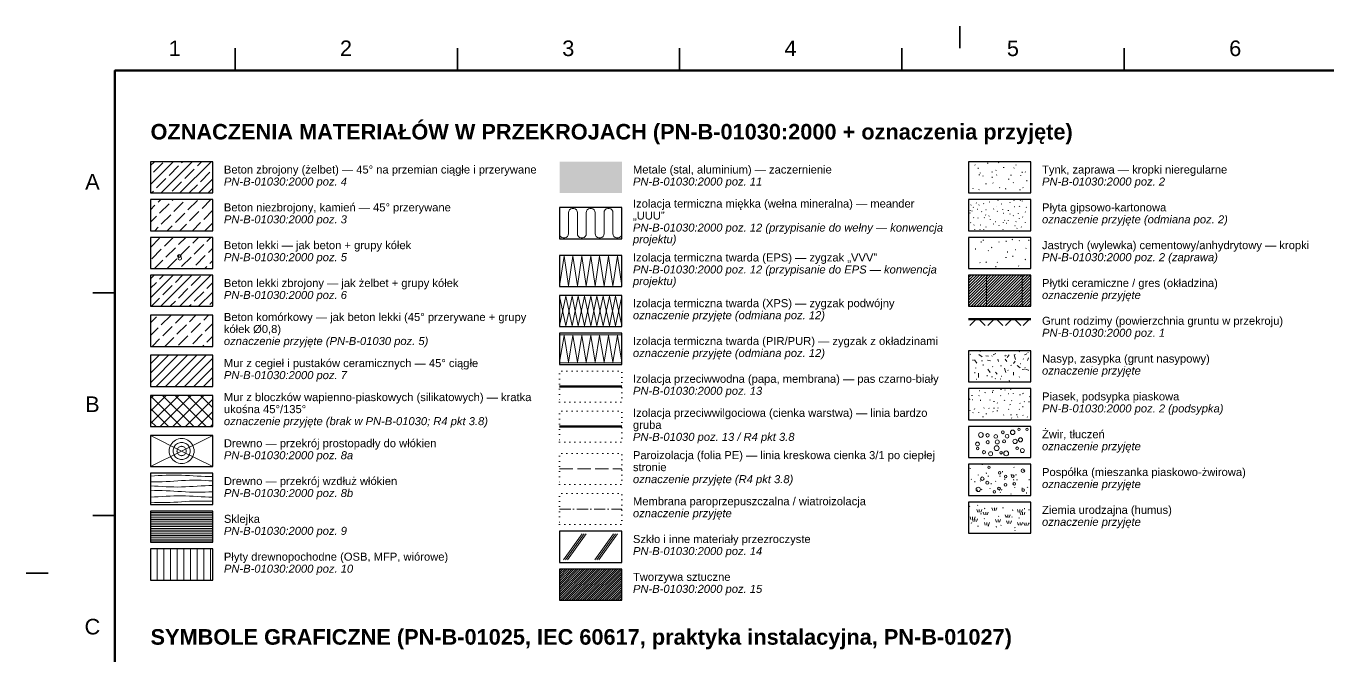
# Paper-space layout 'Arkusz DEMO-03' of a CAD drawing. Header units: metres, sheet in millimetres. Extents: x 0 to 594, y 0 to 420.
# Drawn here: x 0 to 292.8, y 278.4 to 420 of the extents above; entities that cross this region are included whole.
import ezdxf

# ---------------------------------------------------------------- set-up
doc = ezdxf.new("R2010")
doc.units = ezdxf.units.M
for name, pattern in [('HYDRO_OKNA', [4.5, 1.5, -3]), ('KRESKOWA_3_1', [4, 3, -1]), ('KROPKOWA', [1.05, 0, -1.05]), ('PUNKTOWA_KROTKA', [6.3, 4.2, -1.05, 0, -1.05])]:
    doc.linetypes.add(name, pattern=pattern)
for name, color, linetype, lineweight in [('A-IZOL-WODNA', 5, 'Continuous', 100), ('A-KRESKOWANIE', 8, 'Continuous', 18), ('A-WYPELNIENIA', 9, 'Continuous', 18), ('R-LEGENDA', 7, 'Continuous', 25), ('R-RAMKA', 7, 'Continuous', 50)]:
    doc.layers.add(name, color=color, linetype=linetype, lineweight=lineweight)
doc.styles.add('PL_ARIAL', font='arial.ttf')
doc.styles.add('PL_ARIAL_B', font='arialbd.ttf')
doc.styles.add('PL_ARIAL_I', font='ariali.ttf')

psp = doc.layouts.new('Arkusz DEMO-03')

# ---------------------------------------------------------------- hatches: boundary and pattern name
at = {"layer": 'A-WYPELNIENIA', "true_color": 0x000000}
psp.add_hatch(color=7, dxfattribs=at).paths.add_polyline_path([(120, 382.5), (134, 382.5), (134, 389.5), (120, 389.5)])

# ---------------------------------------------------------------- linework, layer by layer
at = {"layer": 'A-IZOL-WODNA', "lineweight": 140, "true_color": 0x000000}
psp.add_lwpolyline([(120, 338.96), (134, 338.96)], dxfattribs=at)
at = {"layer": 'A-IZOL-WODNA', "linetype": 'HYDRO_OKNA', "lineweight": 70, "true_color": 0xffffff, "flags": 128}
psp.add_lwpolyline([(120, 338.96), (134, 338.96)], dxfattribs=at)
at = {"layer": 'A-IZOL-WODNA', "lineweight": 70}
psp.add_lwpolyline([(120, 329.95), (134, 329.95)], dxfattribs=at)
at = {"layer": 'A-IZOL-WODNA', "linetype": 'KRESKOWA_3_1', "lineweight": 18, "flags": 128}
psp.add_lwpolyline([(120, 320.44), (134, 320.44)], dxfattribs=at)
at = {"layer": 'A-IZOL-WODNA', "linetype": 'PUNKTOWA_KROTKA', "lineweight": 18, "ltscale": 0.6, "flags": 128}
psp.add_lwpolyline([(120, 311.44), (134, 311.44)], dxfattribs=at)
at = {"layer": 'A-KRESKOWANIE', "lineweight": 13}
for points in [[(28, 384.38), (33.12, 389.5)], [(28, 388.62), (28.88, 389.5)], [(30.36, 382.5), (37.36, 389.5)], [(34.6, 382.5), (41.6, 389.5)], [(35, 389.26), (35.24, 389.5)], [(38.54, 388.56), (39.48, 389.5)], [(28.64, 387.14), (30.76, 389.26)], [(32.17, 386.43), (34.29, 388.56)], [(35.71, 385.73), (37.83, 387.85)], [(39.24, 385.02), (41.37, 387.14)], [(29.34, 383.61), (31.47, 385.73)], [(32.88, 382.9), (35, 385.02)], [(36.72, 382.5), (38.54, 384.31)], [(38.85, 382.5), (42, 385.65)], [(28.24, 382.5), (28.64, 382.9)], [(29.7, 380.42), (30.28, 381)], [(32.88, 380.78), (33.1, 381)], [(36.42, 378.66), (38.54, 380.78)], [(39.6, 379.01), (41.59, 381)], [(40.97, 382.5), (42, 383.53)], [(28, 378.72), (28.99, 379.72)], [(30.05, 377.95), (32.17, 380.07)], [(33.23, 378.3), (35.36, 380.42)], [(33.59, 375.83), (35.71, 377.95)], [(36.77, 376.18), (38.89, 378.3)], [(39.95, 376.53), (42, 378.58)], [(120, 373.34), (120.06, 373), (120.23, 372.7), (120.5, 372.47), (120.83, 372.36), (121.17, 372.36), (121.5, 372.47), (121.77, 372.7), (121.94, 373), (122, 373.34), (122, 378.04), (122.06, 378.38), (122.23, 378.68), (122.5, 378.91), (122.83, 379.02), (123.17, 379.02), (123.5, 378.91), (123.77, 378.68), (123.94, 378.38), (124, 378.04), (124, 373.34), (124.06, 373), (124.23, 372.7), (124.5, 372.47), (124.83, 372.36), (125.17, 372.36), (125.5, 372.47), (125.77, 372.7), (125.94, 373), (126, 373.34), (126, 378.04), (126.06, 378.38), (126.23, 378.68), (126.5, 378.91), (126.83, 379.02), (127.17, 379.02), (127.5, 378.91), (127.77, 378.68), (127.94, 378.38), (128, 378.04), (128, 373.34), (128.06, 373), (128.23, 372.7), (128.5, 372.47), (128.83, 372.36), (129.17, 372.36), (129.5, 372.47), (129.77, 372.7), (129.94, 373), (130, 373.34), (130, 378.04), (130.06, 378.38), (130.23, 378.68), (130.5, 378.91), (130.83, 379.02), (131.17, 379.02), (131.5, 378.91), (131.77, 378.68), (131.94, 378.38), (132, 378.04), (132, 373.34), (132.06, 373), (132.23, 372.7), (132.5, 372.47), (132.83, 372.36), (133.17, 372.36), (133.5, 372.47), (133.77, 372.7), (133.94, 373), (134, 373.34)], [(120, 378.04), (120, 373.34)], [(134, 373.34), (134, 378.04)], [(28, 375.9), (29.34, 377.24)], [(30.41, 375.47), (32.53, 377.6)], [(31.76, 374), (32.88, 375.12)], [(34.59, 374), (36.06, 375.47)], [(37.42, 374), (39.24, 375.83)], [(40.31, 374.06), (42, 375.75)], [(28, 370.24), (30.05, 372.29)], [(28.93, 374), (29.7, 374.77)], [(31.11, 370.52), (33.09, 372.5)], [(34.29, 370.88), (35.92, 372.5)], [(37.48, 371.23), (38.75, 372.5)], [(40.66, 371.58), (41.57, 372.5)], [(28.28, 367.7), (30.41, 369.82)], [(31.47, 368.05), (33.59, 370.17)], [(34.65, 368.4), (36.77, 370.52)], [(37.83, 368.76), (39.95, 370.88)], [(41.01, 369.11), (42, 370.1)], [(28.92, 365.5), (30.76, 367.34)], [(31.82, 365.57), (33.94, 367.7)], [(35, 365.93), (37.12, 368.05)], [(38.18, 366.28), (40.31, 368.4)], [(41.37, 366.63), (42, 367.27)], [(120, 361.57), (121, 368.27), (122, 361.57), (123, 368.27), (124, 361.57), (125, 368.27), (126, 361.57), (127, 368.27), (128, 361.57), (129, 368.27), (130, 361.57), (131, 368.27), (132, 361.57), (133, 368.27), (134, 361.57)], [(28, 358.93), (33.07, 364)], [(28, 363.17), (28.83, 364)], [(30.05, 363.1), (30.95, 364)], [(30.32, 357), (37.32, 364)], [(33.59, 362.39), (35.2, 364)], [(34.56, 357), (41.56, 364)], [(37.12, 361.69), (39.24, 363.81)], [(37.4, 365.5), (37.48, 365.57)], [(40.23, 365.5), (40.66, 365.93)], [(212, 357.1), (218.9, 364)], [(212, 357.73), (218.27, 364)], [(212, 358.37), (217.63, 364)], [(212, 359.01), (216.99, 364)], [(212, 359.64), (216.36, 364)], [(212, 360.28), (215.72, 364)], [(212, 360.92), (215.08, 364)], [(212, 361.55), (214.45, 364)], [(212, 362.19), (213.81, 364)], [(212, 362.83), (213.17, 364)], [(212, 363.46), (212.54, 364)], [(212.54, 357), (219.54, 364)], [(213.17, 357), (220.17, 364)], [(213.81, 357), (220.81, 364)], [(214.45, 357), (221.45, 364)], [(215.08, 357), (222.08, 364)], [(215.72, 357), (222.72, 364)], [(216.36, 357), (223.36, 364)], [(216.99, 357), (223.99, 364)], [(217.63, 357), (224.63, 364)], [(218.27, 357), (225.27, 364)], [(218.9, 357), (225.9, 364)], [(219.54, 357), (226, 363.46)], [(28, 361.05), (29.34, 362.39)], [(30.76, 359.56), (32.88, 361.69)], [(34.29, 358.86), (36.42, 360.98)], [(37.83, 358.15), (39.95, 360.27)], [(38.8, 357), (42, 360.2)], [(40.66, 360.98), (42, 362.32)], [(220.17, 357), (226, 362.83)], [(220.81, 357), (226, 362.19)], [(221.45, 357), (226, 361.55)], [(222.08, 357), (226, 360.92)], [(222.72, 357), (226, 360.28)], [(28.2, 357), (30.05, 358.86)], [(32.44, 357), (33.59, 358.15)], [(36.68, 357), (37.12, 357.44)], [(41.37, 357.44), (42, 358.08)], [(120, 352.61), (121.4, 359.31), (122.8, 352.61), (124.2, 359.31), (125.6, 352.61), (127, 359.31), (128.4, 352.61), (129.8, 359.31), (131.2, 352.61), (132.6, 359.31), (134, 352.61)], [(120, 359.31), (121.4, 352.61), (122.8, 359.31), (124.2, 352.61), (125.6, 359.31), (127, 352.61), (128.4, 359.31), (129.8, 352.61), (131.2, 359.31), (132.6, 352.61), (134, 359.31)], [(223.36, 357), (226, 359.64)], [(223.99, 357), (226, 359.01)], [(224.63, 357), (226, 358.37)], [(225.27, 357), (226, 357.73)], [(28, 353.27), (29.34, 354.61)], [(30.41, 352.85), (32.53, 354.97)], [(33.59, 353.2), (35.38, 355)], [(36.77, 353.55), (38.21, 355)], [(39.95, 353.91), (41.04, 355)], [(225.9, 357), (226, 357.1)], [(28, 350.44), (29.7, 352.14)], [(30.76, 350.37), (32.88, 352.49)], [(33.94, 350.72), (36.06, 352.85)], [(37.12, 351.08), (39.24, 353.2)], [(40.31, 351.43), (42, 353.13)], [(212.29, 352.69), (213.71, 354.1)], [(214.29, 354.1), (215.71, 352.69)], [(216.29, 352.69), (217.71, 354.1)], [(218.29, 354.1), (219.71, 352.69)], [(220.29, 352.69), (221.71, 354.1)], [(222.29, 354.1), (223.71, 352.69)], [(224.29, 352.69), (225.71, 354.1)], [(28.38, 348), (30.05, 349.66)], [(31.21, 348), (33.23, 350.02)], [(34.29, 348.25), (36.42, 350.37)], [(37.48, 348.6), (39.6, 350.72)], [(40.66, 348.96), (42, 350.3)], [(120, 350.61), (134, 350.61)], [(120, 344.46), (121, 350.46), (122, 344.46), (123, 350.46), (124, 344.46), (125, 350.46), (126, 344.46), (127, 350.46), (128, 344.46), (129, 350.46), (130, 344.46), (131, 350.46), (132, 344.46), (133, 350.46), (134, 344.46)], [(28, 339.83), (34.16, 345.99)], [(28, 341.96), (32.03, 345.99)], [(28, 344.08), (29.91, 345.99)], [(29.28, 338.99), (36.28, 345.99)], [(31.4, 338.99), (38.4, 345.99)], [(33.52, 338.99), (40.52, 345.99)], [(39.7, 348), (39.95, 348.25)], [(215.01, 345.63), (214.32, 346.15)], [(216.47, 345.83), (215.89, 345.88)], [(217.53, 346.12), (218.14, 346.41)], [(220.65, 345.48), (221.12, 346.11)], [(222.55, 345.07), (222.23, 346.07)], [(224.53, 346.13), (225.05, 346.31)], [(35.64, 338.99), (42, 345.35)], [(37.76, 338.99), (42, 343.23)], [(120, 344.31), (134, 344.31)], [(213.87, 344.25), (213.33, 344.94)], [(216.94, 344.76), (216.24, 344.88)], [(216.82, 342.09), (216.3, 342.89)], [(218.68, 344.63), (218.54, 345.15)], [(220.36, 342.14), (220.04, 343.13)], [(220.61, 344.59), (220.18, 345.16)], [(222.12, 344.17), (222.49, 344.68)], [(223.58, 343.14), (222.88, 343.71)], [(224.01, 342.8), (224.58, 342.85)], [(225.48, 342.62), (224.75, 342.91)], [(225.24, 344.8), (225.43, 345.45)], [(39.88, 338.99), (42, 341.11)], [(214.24, 340.98), (214.18, 341.95)], [(218.38, 341.75), (218.04, 342.19)], [(222.11, 341.49), (222.09, 342.17)], [(28, 330.64), (34.34, 336.99)], [(28, 333.47), (31.51, 336.99)], [(28, 336.3), (28.69, 336.99)], [(34.88, 329.99), (28, 336.87)], [(30.17, 329.99), (37.17, 336.99)], [(37.71, 329.99), (30.71, 336.99)], [(33, 329.99), (40, 336.99)], [(40.54, 329.99), (33.54, 336.99)], [(42, 331.35), (36.37, 336.99)], [(42, 334.18), (39.2, 336.99)], [(32.05, 329.99), (28, 334.04)], [(35.83, 329.99), (42, 336.16)], [(29.23, 329.99), (28, 331.21)], [(38.66, 329.99), (42, 333.33)], [(28, 327.98), (35, 324.48)], [(35, 324.48), (42, 327.98)], [(41.49, 329.99), (42, 330.5)], [(37.8, 324.48), (37.78, 324.85), (37.7, 325.2), (37.59, 325.55), (37.42, 325.88), (37.22, 326.18), (36.98, 326.46), (36.7, 326.7), (36.4, 326.9), (36.07, 327.07), (35.72, 327.18), (35.37, 327.26), (35, 327.28), (34.63, 327.26), (34.28, 327.18), (33.93, 327.07), (33.6, 326.9), (33.3, 326.7), (33.02, 326.46), (32.78, 326.18), (32.58, 325.88), (32.41, 325.55), (32.3, 325.2), (32.22, 324.85), (32.2, 324.48), (32.22, 324.11), (32.3, 323.76), (32.41, 323.41), (32.58, 323.08), (32.78, 322.78), (33.02, 322.5), (33.3, 322.26), (33.6, 322.06), (33.93, 321.89), (34.28, 321.78), (34.63, 321.7), (35, 321.68), (35.37, 321.7), (35.72, 321.78), (36.07, 321.89), (36.4, 322.06), (36.7, 322.26), (36.98, 322.5), (37.22, 322.78), (37.42, 323.08), (37.59, 323.41), (37.7, 323.76), (37.78, 324.11), (37.8, 324.48)], [(36.92, 324.48), (36.91, 324.73), (36.86, 324.98), (36.78, 325.22), (36.67, 325.44), (36.53, 325.65), (36.36, 325.84), (36.17, 326.01), (35.96, 326.15), (35.74, 326.26), (35.5, 326.34), (35.25, 326.39), (35, 326.41), (34.75, 326.39), (34.5, 326.34), (34.26, 326.26), (34.04, 326.15), (33.83, 326.01), (33.64, 325.84), (33.47, 325.65), (33.33, 325.44), (33.22, 325.22), (33.14, 324.98), (33.09, 324.73), (33.08, 324.48), (33.09, 324.23), (33.14, 323.98), (33.22, 323.74), (33.33, 323.52), (33.47, 323.31), (33.64, 323.12), (33.83, 322.95), (34.04, 322.81), (34.26, 322.7), (34.5, 322.62), (34.75, 322.57), (35, 322.56), (35.25, 322.57), (35.5, 322.62), (35.74, 322.7), (35.96, 322.81), (36.17, 322.95), (36.36, 323.12), (36.53, 323.31), (36.67, 323.52), (36.78, 323.74), (36.86, 323.98), (36.91, 324.23), (36.92, 324.48)], [(36.05, 324.48), (36.04, 324.62), (36.01, 324.75), (35.97, 324.88), (35.91, 325), (35.83, 325.12), (35.74, 325.22), (35.64, 325.31), (35.52, 325.39), (35.4, 325.45), (35.27, 325.49), (35.14, 325.52), (35, 325.53), (34.86, 325.52), (34.73, 325.49), (34.6, 325.45), (34.48, 325.39), (34.36, 325.31), (34.26, 325.22), (34.17, 325.12), (34.09, 325), (34.03, 324.88), (33.99, 324.75), (33.96, 324.62), (33.95, 324.48), (33.96, 324.34), (33.99, 324.21), (34.03, 324.08), (34.09, 323.96), (34.17, 323.84), (34.26, 323.74), (34.36, 323.65), (34.48, 323.57), (34.6, 323.51), (34.73, 323.47), (34.86, 323.44), (35, 323.43), (35.14, 323.44), (35.27, 323.47), (35.4, 323.51), (35.52, 323.57), (35.64, 323.65), (35.74, 323.74), (35.83, 323.84), (35.91, 323.96), (35.97, 324.08), (36.01, 324.21), (36.04, 324.34), (36.05, 324.48)], [(28, 320.98), (35, 324.48)], [(35, 324.48), (42, 320.98)], [(28, 318.86), (28.88, 318.91), (29.75, 318.96), (30.62, 319.01), (31.5, 319.05), (32.38, 319.07), (33.25, 319.08), (34.12, 319.07), (35, 319.04), (35.88, 319), (36.75, 318.95), (37.62, 318.9), (38.5, 318.84), (39.38, 318.79), (40.25, 318.75), (41.12, 318.73), (42, 318.72)], [(28, 317.56), (28.88, 317.55), (29.75, 317.56), (30.62, 317.58), (31.5, 317.61), (32.38, 317.66), (33.25, 317.71), (34.12, 317.77), (35, 317.82), (35.88, 317.86), (36.75, 317.89), (37.62, 317.91), (38.5, 317.91), (39.38, 317.89), (40.25, 317.86), (41.12, 317.81), (42, 317.76)], [(28, 316.65), (28.88, 316.6), (29.75, 316.54), (30.62, 316.49), (31.5, 316.44), (32.38, 316.41), (33.25, 316.39), (34.12, 316.38), (35, 316.4), (35.88, 316.42), (36.75, 316.47), (37.62, 316.52), (38.5, 316.57), (39.38, 316.62), (40.25, 316.67), (41.12, 316.71), (42, 316.73)], [(28, 315.54), (28.88, 315.57), (29.75, 315.58), (30.62, 315.57), (31.5, 315.54), (32.38, 315.51), (33.25, 315.46), (34.12, 315.41), (35, 315.35), (35.88, 315.3), (36.75, 315.26), (37.62, 315.23), (38.5, 315.22), (39.38, 315.22), (40.25, 315.24), (41.12, 315.27), (42, 315.32)], [(28, 314.11), (28.88, 314.15), (29.75, 314.21), (30.62, 314.26), (31.5, 314.31), (32.38, 314.36), (33.25, 314.39), (34.12, 314.41), (35, 314.41), (35.88, 314.39), (36.75, 314.36), (37.62, 314.32), (38.5, 314.27), (39.38, 314.21), (40.25, 314.16), (41.12, 314.11), (42, 314.08)], [(28, 312.95), (28.88, 312.91), (29.75, 312.89), (30.62, 312.88), (31.5, 312.89), (32.38, 312.92), (33.25, 312.96), (34.12, 313.01), (35, 313.06), (35.88, 313.12), (36.75, 313.17), (37.62, 313.21), (38.5, 313.23), (39.38, 313.24), (40.25, 313.24), (41.12, 313.22), (42, 313.18)], [(28, 310.68), (42, 310.68)], [(214.04, 310.7), (213.83, 311.3)], [(214.39, 310.7), (214.39, 311.3)], [(214.74, 310.7), (214.95, 311.3)], [(215.48, 310.1), (215.27, 310.7)], [(215.83, 310.1), (215.83, 310.7)], [(216.18, 310.1), (216.39, 310.7)], [(217.43, 311.14), (217.22, 311.74)], [(217.78, 311.14), (217.78, 311.74)], [(218.13, 311.14), (218.34, 311.74)], [(223.17, 310.75), (222.96, 311.35)], [(223.52, 310.75), (223.52, 311.35)], [(223.75, 310.11), (223.54, 310.71)], [(223.87, 310.75), (224.08, 311.35)], [(224.1, 310.11), (224.1, 310.71)], [(224.45, 310.11), (224.66, 310.71)], [(28, 310.28), (42, 310.28)], [(28, 309.88), (42, 309.88)], [(28, 309.48), (42, 309.48)], [(28, 309.08), (42, 309.08)], [(28, 308.68), (42, 308.68)], [(28, 308.28), (42, 308.28)], [(28, 307.88), (42, 307.88)], [(28, 307.48), (42, 307.48)], [(212.52, 309.07), (212.31, 309.67)], [(213.04, 308.61), (212.83, 309.21)], [(212.87, 309.07), (212.87, 309.67)], [(213.22, 309.07), (213.43, 309.67)], [(213.39, 308.61), (213.39, 309.21)], [(213.74, 308.61), (213.95, 309.21)], [(215.74, 307.79), (215.53, 308.39)], [(216.09, 307.79), (216.09, 308.39)], [(216.44, 307.79), (216.65, 308.39)], [(218.27, 308.46), (218.06, 309.06)], [(218.62, 308.46), (218.62, 309.06)], [(218.97, 308.46), (219.18, 309.06)], [(220.43, 309.55), (220.22, 310.15)], [(220.71, 308.22), (220.5, 308.82)], [(220.78, 309.55), (220.78, 310.15)], [(221.06, 308.22), (221.06, 308.82)], [(221.13, 309.55), (221.34, 310.15)], [(221.41, 308.22), (221.62, 308.82)], [(223.2, 307.78), (222.99, 308.38)], [(223.55, 307.78), (223.55, 308.38)], [(223.9, 307.78), (224.11, 308.38)], [(224.6, 307.72), (224.39, 308.32)], [(224.95, 307.72), (224.95, 308.32)], [(225.3, 307.72), (225.51, 308.32)], [(28, 307.08), (42, 307.08)], [(28, 306.68), (42, 306.68)], [(28, 306.28), (42, 306.28)], [(28, 305.88), (42, 305.88)], [(28, 305.48), (42, 305.48)], [(28, 305.08), (42, 305.08)], [(28, 304.68), (42, 304.68)], [(120.9, 300), (125.1, 305.88)], [(121.35, 300), (125.55, 305.88)], [(121.8, 300), (126, 305.88)], [(127.9, 300), (132.1, 305.88)], [(128.35, 300), (132.55, 305.88)], [(128.8, 300), (133, 305.88)], [(28, 304.28), (42, 304.28)], [(28, 295.48), (28, 302.48)], [(29.5, 295.48), (29.5, 302.48)], [(31, 295.48), (31, 302.48)], [(32.5, 295.48), (32.5, 302.48)], [(34, 295.48), (34, 302.48)], [(35.5, 295.48), (35.5, 302.48)], [(37, 295.48), (37, 302.48)], [(38.5, 295.48), (38.5, 302.48)], [(40, 295.48), (40, 302.48)], [(41.5, 295.48), (41.5, 302.48)], [(120, 291.26), (126.68, 297.94)], [(120, 291.76), (126.18, 297.94)], [(120, 292.25), (125.69, 297.94)], [(120, 292.75), (125.19, 297.94)], [(120, 293.24), (124.7, 297.94)], [(120, 293.74), (124.2, 297.94)], [(120, 294.23), (123.71, 297.94)], [(120, 294.73), (123.21, 297.94)], [(120, 295.22), (122.72, 297.94)], [(120, 295.72), (122.22, 297.94)], [(120, 296.21), (121.73, 297.94)], [(120, 296.71), (121.23, 297.94)], [(120, 297.2), (120.74, 297.94)], [(120, 297.7), (120.24, 297.94)], [(120.17, 290.94), (127.17, 297.94)], [(120.67, 290.94), (127.67, 297.94)], [(121.16, 290.94), (128.16, 297.94)], [(121.66, 290.94), (128.66, 297.94)], [(122.15, 290.94), (129.15, 297.94)], [(122.65, 290.94), (129.65, 297.94)], [(123.14, 290.94), (130.14, 297.94)], [(123.64, 290.94), (130.64, 297.94)], [(124.13, 290.94), (131.13, 297.94)], [(124.63, 290.94), (131.63, 297.94)], [(125.12, 290.94), (132.12, 297.94)], [(125.62, 290.94), (132.62, 297.94)], [(126.11, 290.94), (133.11, 297.94)], [(126.61, 290.94), (133.61, 297.94)], [(127.1, 290.94), (134, 297.84)], [(127.6, 290.94), (134, 297.34)], [(128.09, 290.94), (134, 296.85)], [(128.59, 290.94), (134, 296.35)], [(129.08, 290.94), (134, 295.86)], [(129.58, 290.94), (134, 295.36)], [(130.07, 290.94), (134, 294.87)], [(130.57, 290.94), (134, 294.37)], [(131.06, 290.94), (134, 293.88)], [(131.56, 290.94), (134, 293.38)], [(132.05, 290.94), (134, 292.89)], [(132.55, 290.94), (134, 292.39)], [(133.04, 290.94), (134, 291.9)], [(133.54, 290.94), (134, 291.4)]]:
    psp.add_lwpolyline(points, dxfattribs=at)
at = {"layer": 'A-KRESKOWANIE', "lineweight": 25}
for points in [[(213.44, 388.72), (213.35, 388.79)], [(214.21, 387.97), (214.09, 388)], [(214.44, 386.49), (214.41, 386.61)], [(214.69, 386.93), (214.66, 387.04)], [(216.32, 389.13), (216.29, 389.24)], [(217.35, 387.11), (217.28, 387.21)], [(218.08, 387.55), (218.2, 387.58)], [(218.29, 386.46), (218.34, 386.57)], [(218.74, 389.24), (218.8, 389.35)], [(219.93, 388.16), (219.9, 388.28)], [(221.57, 386.44), (221.53, 386.55)], [(222.16, 388.08), (222.27, 388.11)], [(222.6, 388.79), (222.71, 388.84)], [(224.08, 387.05), (223.97, 387.1)], [(224.77, 387.15), (224.7, 387.24)], [(215.29, 386.29), (215.17, 386.29)], [(215.87, 384.53), (215.99, 384.58)], [(217.21, 386.03), (217.33, 386.06)], [(217.52, 384.69), (217.42, 384.76)], [(219.03, 383.61), (218.97, 383.72)], [(221.04, 385.51), (221.01, 385.63)], [(222.09, 384.76), (221.99, 384.84)], [(223.71, 386.37), (223.73, 386.48)], [(224.26, 383.67), (224.15, 383.71)], [(225.03, 385.27), (225.15, 385.3)], [(212.99, 383.45), (212.99, 383.57)], [(214.3, 383.16), (214.34, 383.27)], [(218.63, 380.72), (218.64, 380.8)], [(220.3, 383.43), (220.4, 383.5)], [(222.21, 380.8), (222.26, 380.86)], [(223.56, 380.81), (223.63, 380.85)], [(223.57, 383.14), (223.62, 383.25)], [(224.13, 380.61), (224.11, 380.69)], [(212.33, 377.95), (212.33, 378.03)], [(212.41, 378.57), (212.44, 378.65)], [(212.5, 379.76), (212.58, 379.78)], [(212.78, 378.36), (212.71, 378.38)], [(213.06, 379.24), (212.98, 379.27)], [(213.73, 380.19), (213.67, 380.25)], [(214.01, 378.81), (214.08, 378.86)], [(214.3, 379.77), (214.37, 379.8)], [(214.97, 378.24), (214.92, 378.3)], [(215.33, 380.06), (215.41, 380.08)], [(215.85, 378.74), (215.93, 378.78)], [(216.67, 380.41), (216.59, 380.44)], [(217.6, 378.83), (217.66, 378.88)], [(218.35, 379.48), (218.32, 379.55)], [(218.46, 378.34), (218.38, 378.36)], [(219.33, 380.05), (219.41, 380.05)], [(219.71, 378.67), (219.72, 378.75)], [(219.82, 377.93), (219.89, 377.97)], [(220.93, 378.5), (220.96, 378.58)], [(221.33, 377.68), (221.28, 377.74)], [(221.33, 380.29), (221.34, 380.37)], [(222.28, 379.33), (222.24, 379.4)], [(223.23, 377.81), (223.18, 377.87)], [(223.48, 379.4), (223.47, 379.48)], [(224.79, 378.15), (224.74, 378.22)], [(224.96, 379.23), (225.03, 379.27)], [(212.5, 375.77), (212.43, 375.82)], [(213.14, 376.92), (213.11, 377)], [(213.19, 375.27), (213.23, 375.34)], [(214.05, 376.86), (214.12, 376.87)], [(214.74, 375.21), (214.67, 375.25)], [(215.59, 376.92), (215.51, 376.93)], [(215.85, 377.51), (215.77, 377.53)], [(215.92, 374.79), (215.93, 374.87)], [(216.57, 377.29), (216.64, 377.33)], [(216.93, 376.44), (216.9, 376.51)], [(217.6, 375.53), (217.66, 375.58)], [(217.98, 376.03), (218.02, 376.1)], [(218.87, 375.19), (218.88, 375.26)], [(219.85, 375.79), (219.83, 375.87)], [(220.12, 376.31), (220.09, 376.38)], [(220.55, 375.59), (220.51, 375.65)], [(220.97, 376.2), (220.94, 376.28)], [(222.03, 377.34), (222.1, 377.39)], [(222.44, 375.06), (222.36, 375.07)], [(222.6, 376), (222.67, 376.06)], [(223.45, 376.76), (223.43, 376.83)], [(223.92, 374.82), (223.84, 374.84)], [(224.16, 377.06), (224.11, 377.13)], [(224.77, 375.8), (224.81, 375.87)], [(213.36, 374.22), (213.4, 374.28)], [(214.58, 374.25), (214.58, 374.33)], [(215.34, 371.79), (215.36, 371.93)], [(215.41, 374.3), (215.44, 374.37)], [(219.75, 374.25), (219.74, 374.33)], [(221.94, 371.93), (221.81, 371.99)], [(222.85, 374.5), (222.9, 374.56)], [(213.45, 369.89), (213.58, 369.95)], [(214.86, 371.41), (214.72, 371.43)], [(216.45, 369.46), (216.36, 369.57)], [(217.26, 370.16), (217.16, 370.26)], [(218.89, 371.43), (218.75, 371.43)], [(220.38, 371.61), (220.51, 371.65)], [(220.65, 369.27), (220.79, 369.28)], [(222.43, 369.78), (222.57, 369.79)], [(223.34, 371.71), (223.47, 371.76)], [(224.85, 370), (224.96, 370.08)], [(225.58, 371.76), (225.44, 371.77)], [(214.61, 366.8), (214.48, 366.82)], [(215.89, 366.88), (215.98, 366.99)], [(218.43, 366.82), (218.52, 366.93)], [(220.4, 367.88), (220.42, 368.02)], [(222.02, 368.17), (221.88, 368.19)], [(223.31, 366.04), (223.2, 366.12)], [(224.74, 367.55), (224.85, 367.62)], [(218.02, 365.94), (218.16, 365.94)], [(212.42, 346.17), (212.36, 346.27)], [(214.51, 346.82), (214.6, 346.91)], [(217.18, 345.82), (217.29, 345.84)], [(220.12, 345.8), (220.22, 345.87)], [(220.38, 345.94), (220.41, 346.06)], [(222.44, 346.07), (222.43, 346.19)], [(223.44, 346.79), (223.33, 346.83)], [(225.39, 346.56), (225.28, 346.6)], [(213.08, 344.84), (212.97, 344.87)], [(213.6, 343.08), (213.59, 343.19)], [(215.08, 344.67), (214.97, 344.73)], [(215.3, 343.74), (215.18, 343.76)], [(217.45, 343.37), (217.37, 343.46)], [(219.35, 343.58), (219.24, 343.61)], [(220.88, 342.54), (220.79, 342.62)], [(221.6, 343.63), (221.56, 343.75)], [(223.58, 344.13), (223.69, 344.16)], [(224.33, 345.1), (224.29, 345.21)], [(224.71, 343.17), (224.64, 343.27)], [(225.41, 342.54), (225.42, 342.66)], [(213.31, 342.11), (213.43, 342.14)], [(213.73, 340.62), (213.85, 340.65)], [(216.24, 341.35), (216.12, 341.37)], [(217.34, 341.08), (217.23, 341.14)], [(217.95, 340.71), (218.05, 340.77)], [(219.13, 340.68), (219.24, 340.72)], [(219.47, 341.22), (219.35, 341.22)], [(221.14, 340.23), (221.23, 340.32)], [(223.36, 341.1), (223.46, 341.18)], [(212.82, 336.89), (212.79, 337.01)], [(214.28, 336.87), (214.34, 336.97)], [(214.41, 338.09), (214.53, 338.1)], [(215.74, 337.58), (215.82, 337.67)], [(217.4, 337.6), (217.29, 337.66)], [(217.59, 337.94), (217.54, 338.05)], [(219.19, 336.89), (219.27, 336.98)], [(219.28, 338.24), (219.29, 338.36)], [(220.23, 338.12), (220.22, 338.24)], [(220.93, 337.37), (221.03, 337.44)], [(221.52, 338.3), (221.46, 338.41)], [(222.1, 337.39), (222.08, 337.51)], [(223.52, 337.13), (223.63, 337.18)], [(224.2, 337.42), (224.31, 337.48)], [(212.21, 336.14), (212.33, 336.17)], [(212.78, 336.02), (212.9, 336.05)], [(213.32, 333.92), (213.38, 334.02)], [(214.73, 335.81), (214.61, 335.83)], [(215.38, 334.1), (215.45, 334.2)], [(216.59, 334.01), (216.53, 334.11)], [(216.82, 335.87), (216.82, 335.99)], [(217.68, 334.14), (217.79, 334.19)], [(217.75, 335.54), (217.76, 335.66)], [(218.46, 335.21), (218.39, 335.31)], [(218.67, 334.13), (218.6, 334.22)], [(220.12, 335.78), (220.07, 335.89)], [(221.02, 333.79), (220.93, 333.87)], [(221.41, 334.78), (221.37, 334.9)], [(221.61, 335.74), (221.69, 335.83)], [(223.45, 333.81), (223.39, 333.91)], [(223.61, 335.14), (223.53, 335.23)], [(224.23, 334.4), (224.11, 334.44)], [(224.57, 335.53), (224.51, 335.64)], [(225.55, 335.53), (225.66, 335.57)], [(225.67, 336.65), (225.77, 336.71)], [(212.35, 333.49), (212.35, 333.61)], [(212.94, 333.09), (213.04, 333.15)], [(214.26, 333.1), (214.31, 333.21)], [(215.28, 332.11), (215.27, 332.23)], [(215.99, 332.77), (215.99, 332.89)], [(217.5, 333.29), (217.41, 333.37)], [(218.51, 333.46), (218.5, 333.58)], [(219.86, 332.53), (219.91, 332.64)], [(221.5, 332.63), (221.62, 332.67)], [(221.68, 331.84), (221.61, 331.94)], [(222.88, 332.58), (222.77, 332.63)], [(222.95, 332.12), (223.06, 332.16)], [(224.25, 332.44), (224.15, 332.5)], [(225.23, 332.1), (225.13, 332.16)], [(212.34, 320.54), (212.38, 320.66)], [(215.12, 321.34), (215.08, 321.45)], [(215.97, 319.52), (216.05, 319.61)], [(219.66, 319.82), (219.54, 319.83)], [(221.63, 319.07), (221.65, 319.19)], [(222.27, 320.8), (222.18, 320.87)], [(222.7, 319.06), (222.68, 319.18)], [(224.37, 320.1), (224.39, 320.22)], [(212.54, 318.05), (212.62, 318.14)], [(213.45, 317.54), (213.33, 317.55)], [(214.19, 319.04), (214.22, 319.15)], [(214.6, 317.68), (214.64, 317.79)], [(216.45, 318.75), (216.47, 318.87)], [(217.1, 317.09), (216.98, 317.11)], [(218.14, 317.61), (218.06, 317.69)], [(219.12, 318.77), (219.12, 318.89)], [(220.15, 318.11), (220.1, 318.22)], [(222.09, 318.02), (222.2, 318.07)], [(222.35, 316.24), (222.4, 316.35)], [(222.91, 317.93), (222.91, 318.05)], [(225.31, 316.23), (225.23, 316.32)], [(225.65, 317.97), (225.55, 318.03)], [(213.93, 315.68), (213.99, 315.78)], [(214.91, 315.85), (215, 315.93)], [(216.8, 316.06), (216.87, 316.16)], [(219, 315.64), (218.89, 315.7)], [(219.1, 315.13), (219.19, 315.2)], [(219.51, 315.7), (219.4, 315.74)], [(221.47, 314.83), (221.58, 314.87)], [(223.97, 316.12), (224.09, 316.13)], [(225.05, 314.98), (224.93, 315.03)], [(212.3, 311.99), (212.21, 312.06)], [(214.04, 312.2), (213.98, 312.3)], [(214.75, 310.37), (214.85, 310.44)], [(215.68, 311.45), (215.59, 311.52)], [(217.83, 311.51), (217.88, 311.62)], [(219.72, 311.69), (219.8, 311.77)], [(221.87, 311.21), (221.98, 311.23)], [(224.62, 311.49), (224.5, 311.51)], [(225.66, 311.2), (225.54, 311.23)], [(212.66, 308.29), (212.75, 308.38)], [(214.19, 307.52), (214.09, 307.58)], [(215.57, 309.25), (215.47, 309.33)], [(216.47, 307.62), (216.43, 307.73)], [(218.21, 307.45), (218.3, 307.53)], [(218.68, 309.78), (218.78, 309.85)], [(219.21, 307.73), (219.32, 307.79)], [(220.61, 309.7), (220.5, 309.73)], [(221.81, 309.59), (221.69, 309.6)], [(223.23, 307.9), (223.13, 307.97)], [(223.45, 309.33), (223.38, 309.43)], [(225.51, 308.21), (225.62, 308.27)], [(222.43, 307.16), (222.42, 307.28)], [(222.46, 306.52), (222.46, 306.64)]]:
    psp.add_lwpolyline(points, dxfattribs=at)
at = {"layer": 'A-KRESKOWANIE', "lineweight": 18}
for points in [[(216, 357), (216, 364)], [(224, 357), (224, 364)]]:
    psp.add_lwpolyline(points, dxfattribs=at)
at = {"layer": 'A-KRESKOWANIE', "lineweight": 13}
for centre, radius in [((34.42, 368.29), 0.325), ((34.58, 367.76), 0.384), ((34.58, 368.31), 0.272), ((214.75, 328.09), 0.54), ((216.25, 328.01), 0.384), ((218.1, 327.76), 0.406), ((219.67, 328.69), 0.314), ((220.64, 327.81), 0.41), ((221.88, 328.68), 0.507), ((223.31, 329.33), 0.264), ((225.13, 329.34), 0.257), ((213.99, 326.04), 0.423), ((214.01, 325.04), 0.285), ((216.28, 326.47), 0.348), ((218.3, 325.12), 0.543), ((218.43, 326.51), 0.45), ((219.97, 326.64), 0.339), ((222.44, 326.64), 0.484), ((222.93, 325.09), 0.297), ((223.66, 326.99), 0.453), ((224.08, 324.58), 0.448), ((215.44, 324.23), 0.35), ((216.94, 323.87), 0.452), ((219.28, 324.1), 0.296), ((220.44, 323.94), 0.549), ((216.55, 320.82), 0.251), ((218.97, 319.58), 0.29), ((224.2, 320.05), 0.398), ((214.15, 315.86), 0.485), ((215.07, 318.25), 0.387), ((216.19, 317.34), 0.338), ((218.82, 316.03), 0.303), ((220.27, 316.88), 0.316), ((220.32, 318.74), 0.297), ((221.9, 318.83), 0.299), ((222.25, 317.09), 0.287), ((217.77, 315.3), 0.295), ((224.27, 315.7), 0.295)]:
    psp.add_circle(centre, radius, dxfattribs=at)
at = {"layer": 'R-LEGENDA', "lineweight": 25}
for points in [[(28, 382.5), (42, 382.5), (42, 389.5), (28, 389.5)], [(212, 382.5), (226, 382.5), (226, 389.5), (212, 389.5)], [(28, 374), (42, 374), (42, 381), (28, 381)], [(212, 374), (226, 374), (226, 381), (212, 381)], [(120, 372.19), (134, 372.19), (134, 379.19), (120, 379.19)], [(28, 365.5), (42, 365.5), (42, 372.5), (28, 372.5)], [(212, 365.5), (226, 365.5), (226, 372.5), (212, 372.5)], [(120, 361.42), (134, 361.42), (134, 368.42), (120, 368.42)], [(28, 357), (42, 357), (42, 364), (28, 364)], [(212, 357), (226, 357), (226, 364), (212, 364)], [(120, 352.46), (134, 352.46), (134, 359.46), (120, 359.46)], [(28, 348), (42, 348), (42, 355), (28, 355)], [(120, 343.96), (134, 343.96), (134, 350.96), (120, 350.96)], [(28, 338.99), (42, 338.99), (42, 345.99), (28, 345.99)], [(212, 340), (226, 340), (226, 347), (212, 347)], [(28, 329.99), (42, 329.99), (42, 336.99), (28, 336.99)], [(212, 331.5), (226, 331.5), (226, 338.5), (212, 338.5)], [(28, 320.98), (42, 320.98), (42, 327.98), (28, 327.98)], [(212, 323), (226, 323), (226, 330), (212, 330)], [(28, 312.48), (42, 312.48), (42, 319.48), (28, 319.48)], [(212, 314.5), (226, 314.5), (226, 321.5), (212, 321.5)], [(28, 303.98), (42, 303.98), (42, 310.98), (28, 310.98)], [(212, 306), (226, 306), (226, 313), (212, 313)], [(120, 299.44), (134, 299.44), (134, 306.44), (120, 306.44)], [(28, 295.48), (42, 295.48), (42, 302.48), (28, 302.48)], [(120, 290.94), (134, 290.94), (134, 297.94), (120, 297.94)]]:
    psp.add_lwpolyline(points, close=True, dxfattribs=at)
at = {"layer": 'R-LEGENDA', "lineweight": 70}
psp.add_lwpolyline([(212, 354.1), (226, 354.1)], dxfattribs=at)
at = {"layer": 'R-LEGENDA', "linetype": 'KROPKOWA', "lineweight": 13, "flags": 128}
for points in [[(120, 335.46), (134, 335.46), (134, 342.46), (120, 342.46)], [(120, 326.45), (134, 326.45), (134, 333.45), (120, 333.45)], [(120, 316.94), (134, 316.94), (134, 323.94), (120, 323.94)], [(120, 307.94), (134, 307.94), (134, 314.94), (120, 314.94)]]:
    psp.add_lwpolyline(points, close=True, dxfattribs=at)
at = {"layer": 'R-RAMKA', "lineweight": 35}
for points in [[(210, 420), (210, 415)], [(47, 410), (47, 415)], [(97, 410), (97, 415)], [(147, 410), (147, 415)], [(197, 410), (197, 415)], [(247, 410), (247, 415)], [(20, 360), (15, 360)], [(20, 310), (15, 310)], [(0, 297), (5, 297)]]:
    psp.add_lwpolyline(points, dxfattribs=at)
at = {"layer": 'R-RAMKA', "lineweight": 70}
psp.add_lwpolyline([(20, 10), (584, 10), (584, 410), (20, 410)], close=True, dxfattribs=at)

# ---------------------------------------------------------------- texts
at = {"layer": 'R-LEGENDA'}
for s, height, style, p in [('OZNACZENIA MATERIAŁÓW W PRZEKROJACH (PN-B-01030:2000 + oznaczenia przyjęte)', 3.5, 'PL_ARIAL_B', (28, 394.5)), ('Beton zbrojony (żelbet) — 45° na przemian ciągłe i przerywane', 1.8, 'PL_ARIAL', (44.5, 386.85)), ('Metale (stal, aluminium) — zaczernienie', 1.8, 'PL_ARIAL', (136.5, 386.85)), ('Tynk, zaprawa — kropki nieregularne', 1.8, 'PL_ARIAL', (228.5, 386.85)), ('Izolacja termiczna miękka (wełna mineralna) — meander', 1.8, 'PL_ARIAL', (136.5, 379.2)), ('Beton niezbrojony, kamień — 45° przerywane', 1.8, 'PL_ARIAL', (44.5, 378.35)), ('„UUU”', 1.8, 'PL_ARIAL', (136.5, 376.5)), ('Płyta gipsowo-kartonowa', 1.8, 'PL_ARIAL', (228.5, 378.35)), ('Beton lekki — jak beton + grupy kółek', 1.8, 'PL_ARIAL', (44.5, 369.85)), ('Izolacja termiczna twarda (EPS) — zygzak „VVV”', 1.8, 'PL_ARIAL', (136.5, 367.08)), ('Jastrych (wylewka) cementowy/anhydrytowy — kropki', 1.8, 'PL_ARIAL', (228.5, 369.85)), ('Beton lekki zbrojony — jak żelbet + grupy kółek', 1.8, 'PL_ARIAL', (44.5, 361.35)), ('Płytki ceramiczne / gres (okładzina)', 1.8, 'PL_ARIAL', (228.5, 361.35)), ('Izolacja termiczna twarda (XPS) — zygzak podwójny', 1.8, 'PL_ARIAL', (136.5, 356.81)), ('Beton komórkowy — jak beton lekki (45° przerywane + grupy', 1.8, 'PL_ARIAL', (44.5, 353.7)), ('Grunt rodzimy (powierzchnia gruntu w przekroju)', 1.8, 'PL_ARIAL', (228.5, 352.85)), ('kółek Ø0,8)', 1.8, 'PL_ARIAL', (44.5, 351)), ('Izolacja termiczna twarda (PIR/PUR) — zygzak z okładzinami', 1.8, 'PL_ARIAL', (136.5, 348.31)), ('Nasyp, zasypka (grunt nasypowy)', 1.8, 'PL_ARIAL', (228.5, 344.35)), ('Mur z cegieł i pustaków ceramicznych — 45° ciągłe', 1.8, 'PL_ARIAL', (44.5, 343.34)), ('Izolacja przeciwwodna (papa, membrana) — pas czarno-biały', 1.8, 'PL_ARIAL', (136.5, 339.81)), ('Mur z bloczków wapienno-piaskowych (silikatowych) — kratka', 1.8, 'PL_ARIAL', (44.5, 335.69)), ('Piasek, podsypka piaskowa', 1.8, 'PL_ARIAL', (228.5, 335.85)), ('ukośna 45°/135°', 1.8, 'PL_ARIAL', (44.5, 332.99)), ('Izolacja przeciwwilgociowa (cienka warstwa) — linia bardzo', 1.8, 'PL_ARIAL', (136.5, 332.16)), ('gruba', 1.8, 'PL_ARIAL', (136.5, 329.46)), ('Żwir, tłuczeń', 1.8, 'PL_ARIAL', (228.5, 327.35)), ('Drewno — przekrój prostopadły do włókien', 1.8, 'PL_ARIAL', (44.5, 325.33)), ('Paroizolacja (folia PE) — linia kreskowa cienka 3/1 po ciepłej', 1.8, 'PL_ARIAL', (136.5, 322.65)), ('stronie', 1.8, 'PL_ARIAL', (136.5, 319.95)), ('Pospółka (mieszanka piaskowo-żwirowa)', 1.8, 'PL_ARIAL', (228.5, 318.85)), ('Drewno — przekrój wzdłuż włókien', 1.8, 'PL_ARIAL', (44.5, 316.83)), ('Membrana paroprzepuszczalna / wiatroizolacja', 1.8, 'PL_ARIAL', (136.5, 312.29)), ('Ziemia urodzajna (humus)', 1.8, 'PL_ARIAL', (228.5, 310.35)), ('Sklejka', 1.8, 'PL_ARIAL', (44.5, 308.33)), ('Szkło i inne materiały przezroczyste', 1.8, 'PL_ARIAL', (136.5, 303.79)), ('Płyty drewnopochodne (OSB, MFP, wiórowe)', 1.8, 'PL_ARIAL', (44.5, 299.83)), ('Tworzywa sztuczne', 1.8, 'PL_ARIAL', (136.5, 295.29)), ('SYMBOLE GRAFICZNE (PN-B-01025, IEC 60617, praktyka instalacyjna, PN-B-01027)', 3.5, 'PL_ARIAL_B', (28, 280.94))]:
    psp.add_text(s, height=height, dxfattribs=dict(at, style=style)).set_placement(p)
at = {"layer": 'R-LEGENDA', "true_color": 0x505050, "style": 'PL_ARIAL_I'}
for s, p in [('PN-B-01030:2000 poz. 4', (44.5, 384.15)), ('PN-B-01030:2000 poz. 11', (136.5, 384.15)), ('PN-B-01030:2000 poz. 2', (228.5, 384.15)), ('PN-B-01030:2000 poz. 3', (44.5, 375.65)), ('PN-B-01030:2000 poz. 12 (przypisanie do wełny — konwencja', (136.5, 373.8)), ('oznaczenie przyjęte (odmiana poz. 2)', (228.5, 375.65)), ('projektu)', (136.5, 371.19)), ('PN-B-01030:2000 poz. 5', (44.5, 367.15)), ('PN-B-01030:2000 poz. 2 (zaprawa)', (228.5, 367.15)), ('PN-B-01030:2000 poz. 12 (przypisanie do EPS — konwencja', (136.5, 364.38)), ('projektu)', (136.5, 361.77)), ('PN-B-01030:2000 poz. 6', (44.5, 358.65)), ('oznaczenie przyjęte', (228.5, 358.65)), ('oznaczenie przyjęte (odmiana poz. 12)', (136.5, 354.11)), ('PN-B-01030:2000 poz. 1', (228.5, 350.15)), ('oznaczenie przyjęte (PN-B-01030 poz. 5)', (44.5, 348.3)), ('oznaczenie przyjęte (odmiana poz. 12)', (136.5, 345.61)), ('oznaczenie przyjęte', (228.5, 341.65)), ('PN-B-01030:2000 poz. 7', (44.5, 340.64)), ('PN-B-01030:2000 poz. 13', (136.5, 337.11)), ('PN-B-01030:2000 poz. 2 (podsypka)', (228.5, 333.15)), ('oznaczenie przyjęte (brak w PN-B-01030; R4 pkt 3.8)', (44.5, 330.29)), ('PN-B-01030 poz. 13 / R4 pkt 3.8', (136.5, 326.76)), ('oznaczenie przyjęte', (228.5, 324.65)), ('PN-B-01030:2000 poz. 8a', (44.5, 322.63)), ('oznaczenie przyjęte (R4 pkt 3.8)', (136.5, 317.25)), ('oznaczenie przyjęte', (228.5, 316.15)), ('PN-B-01030:2000 poz. 8b', (44.5, 314.13)), ('oznaczenie przyjęte', (136.5, 309.59)), ('PN-B-01030:2000 poz. 9', (44.5, 305.63)), ('oznaczenie przyjęte', (228.5, 307.65)), ('PN-B-01030:2000 poz. 14', (136.5, 301.09)), ('PN-B-01030:2000 poz. 10', (44.5, 297.13)), ('PN-B-01030:2000 poz. 15', (136.5, 292.59))]:
    psp.add_text(s, height=1.8, dxfattribs=at).set_placement(p)
at = {"layer": 'R-RAMKA', "style": 'PL_ARIAL'}
for s, p in [('1', (32.09, 413.25)), ('2', (70.59, 413.25)), ('3', (120.59, 413.25)), ('4', (170.59, 413.25)), ('5', (220.59, 413.25)), ('6', (270.59, 413.25)), ('A', (13.3, 383.25)), ('B', (13.3, 333.25)), ('C', (13.16, 283.25))]:
    psp.add_text(s, height=3.5, dxfattribs=at).set_placement(p)

doc.saveas('drawing.dxf')
